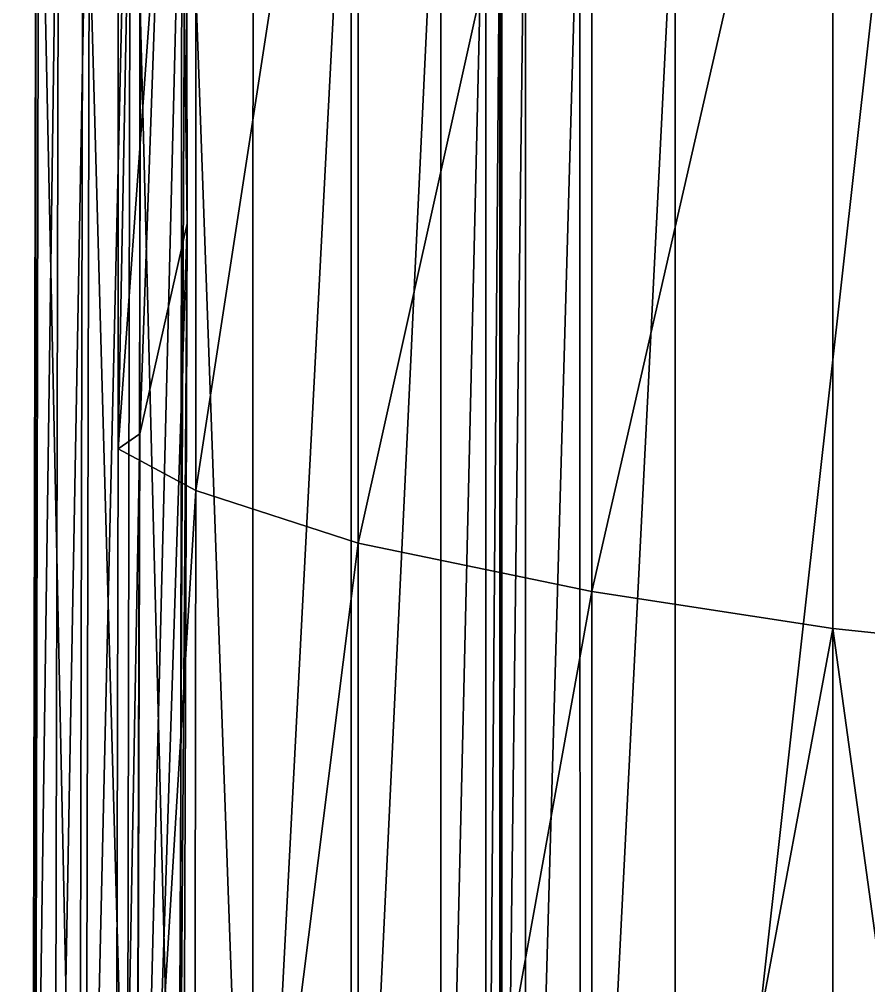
# Model space of a CAD drawing. Header units: centimetres. Extents: x -906 to 906, y -348 to 348.
# Drawn here: x -905.95 to -885.72, y -142.65 to -119.62 of the extents above; entities that cross this region are included whole.
import ezdxf

# ---------------------------------------------------------------- set-up
doc = ezdxf.new("R2010")
doc.units = ezdxf.units.CM
doc.layers.add('Object015', color=7, linetype='Continuous', true_color=0x876e08)

msp = doc.modelspace()

# ---------------------------------------------------------------- meshes
at = {"layer": 'Object015', "color": 46, "true_color": 0x876e08}
mesh = msp.add_polyface(dxfattribs=at)
corners = [(-876.197, -119.912, 161.868), (-885.421, -117.388, 160.006), (-885.417, -162.788, 159.979), (-876.198, -73.03, 161.897), (-890.327, -115.633, 158.506), (-885.422, -69.88, 160.032), (-892.593, -114.501, 157.06), (-892.59, -160.6, 157.047), (-890.324, -161.458, 158.485), (-893.894, -113.846, 155.357), (-894.456, -113.516, 153.856), (-894.454, -159.853, 153.863), (-893.891, -160.104, 155.355), (-904.271, -111.05, 39.09), (-905.011, -111.703, 4.776), (-905.111, -157.514, 4.76), (-903.3, -110.323, 79.842), (-904.373, -157.068, 39.103), (-902.122, -156.266, 113.629), (-902.069, -109.861, 113.575), (-900.396, -156.529, 137.355), (-900.382, -110.053, 137.305), (-882.18, -134.6, -269.081), (-886.572, -134.134, -244.857), (-886.573, -108.138, -244.838), (-882.181, -108.7, -269.064), (-878.989, -135.222, -280.625), (-878.99, -109.368, -280.606), (-876.852, -110.75, -286.691), (-878.99, -89.664, -280.592), (-892.312, -107.074, -200.704), (-892.313, -87.124, -200.686), (-897.877, -105.692, -144.18), (-897.878, -85.562, -144.159), (-898.041, -111.286, 148.046), (-895.905, -112.632, 151.258), (-898.042, -157.746, 148.08), (-894.504, -113.357, 153.017), (-894.481, -113.272, 152.609), (-894.481, -159.662, 152.619), (-894.503, -159.733, 153.027), (-894.833, -113.162, 152.401), (-895.905, -159.046, 151.276), (-894.833, -159.559, 152.412), (-905.547, -111.944, -9.643), (-905.483, -111.983, -13.198), (-905.583, -157.707, -13.224), (-905.646, -157.679, -9.669), (-903.076, -129.496, -16.714), (-901.954, -124.484, -15.148), (-902.201, -104.721, -15.503), (-903.077, -102.544, -16.698), (-903.591, -129.855, -34.365), (-903.592, -102.98, -34.347), (-901.977, -109.533, -14.959), (-901.955, -88.853, -15.126), (-902.186, -157.151, -15.082), (-903.162, -157.614, -15.385), (-903.036, -111.432, -15.334), (-882.182, -88.962, -269.05), (-901.746, -130.849, -82.809), (-901.748, -104.179, -82.785), (-897.875, -132.105, -144.209), (-892.311, -133.252, -200.729), (-904.426, -112.031, -14.921), (-904.524, -157.742, -14.948)]
mesh.append_faces([[corners[k] for k in face] for face in [(0, 1, 2), (1, 0, 3), (4, 1, 5), (4, 6, 7), (1, 4, 8), (9, 10, 11), (6, 9, 12), (13, 14, 15), (16, 13, 17), (18, 19, 16), (20, 21, 19), (22, 23, 24), (24, 25, 22), (26, 22, 25), (25, 27, 26), (28, 27, 29), (24, 30, 31), (30, 32, 33), (34, 21, 20), (35, 34, 36), (37, 38, 39), (10, 37, 40), (41, 35, 42), (38, 41, 43), (44, 45, 46), (14, 44, 47), (48, 49, 50), (50, 51, 48), (52, 48, 51), (51, 53, 52), (54, 55, 50), (50, 49, 54), (56, 54, 49), (57, 58, 54), (59, 25, 24), (29, 27, 25), (26, 27, 28), (60, 61, 32), (32, 62, 60), (61, 60, 52), (52, 53, 61), (63, 30, 24), (24, 23, 63), (30, 63, 62), (62, 32, 30), (64, 58, 57), (45, 64, 65)]], dxfattribs={"vtx2": -1, "color": 46})
mesh = msp.add_polyface(dxfattribs=at)
corners = [(-892.59, -160.6, 157.047), (-890.324, -161.458, 158.485), (-890.327, -115.633, 158.506), (-885.417, -162.788, 159.979), (-885.421, -117.388, 160.006), (-894.454, -159.853, 153.863), (-893.891, -160.104, 155.355), (-893.894, -113.846, 155.357), (-892.593, -114.501, 157.06), (-905.111, -157.514, 4.76), (-904.373, -157.068, 39.103), (-904.271, -111.05, 39.09), (-903.39, -156.574, 79.884), (-903.3, -110.323, 79.842), (-902.122, -156.266, 113.629), (-902.069, -109.861, 113.575), (-900.396, -156.529, 137.355), (-882.18, -134.6, -269.081), (-878.989, -135.222, -280.625), (-878.988, -166.544, -280.648), (-882.18, -165.98, -269.102), (-886.572, -134.134, -244.857), (-886.571, -165.635, -244.88), (-898.042, -157.746, 148.08), (-898.041, -111.286, 148.046), (-895.905, -159.046, 151.276), (-895.905, -112.632, 151.258), (-900.434, -199.317, 137.407), (-902.274, -198.988, 113.686), (-898.04, -200.518, 148.116), (-904.678, -199.426, 39.12), (-905.415, -199.678, 4.747), (-894.481, -159.662, 152.619), (-894.503, -159.733, 153.027), (-894.504, -113.357, 153.017), (-894.456, -113.516, 153.856), (-894.833, -159.559, 152.412), (-894.833, -113.162, 152.401), (-894.481, -113.272, 152.609), (-905.583, -157.707, -13.224), (-905.646, -157.679, -9.669), (-905.547, -111.944, -9.643), (-905.011, -111.703, 4.776), (-905.948, -199.772, -9.691), (-905.883, -199.788, -13.247), (-903.076, -129.496, -16.714), (-903.591, -129.855, -34.365), (-903.673, -162.433, -34.386), (-903.171, -162.167, -16.732), (-901.954, -124.484, -15.148), (-902.078, -160.899, -15.192), (-902.186, -157.151, -15.082), (-901.977, -109.533, -14.959), (-903.162, -157.614, -15.385), (-902.519, -199.843, -15.136), (-901.792, -163.177, -82.838), (-901.746, -130.849, -82.809), (-897.875, -132.105, -144.209), (-897.885, -164.118, -144.243), (-892.309, -164.976, -200.758), (-892.311, -133.252, -200.729), (-904.524, -157.742, -14.948), (-904.426, -112.031, -14.921), (-905.483, -111.983, -13.198), (-904.823, -199.81, -14.97), (-903.469, -199.831, -15.416)]
mesh.append_faces([[corners[k] for k in face] for face in [(0, 1, 2), (1, 3, 4), (5, 6, 7), (6, 0, 8), (9, 10, 11), (10, 12, 13), (13, 12, 14), (15, 14, 16), (17, 18, 19), (19, 20, 17), (21, 17, 20), (20, 22, 21), (16, 23, 24), (23, 25, 26), (27, 16, 14), (28, 14, 12), (25, 23, 29), (23, 16, 27), (12, 10, 30), (10, 9, 31), (32, 33, 34), (33, 5, 35), (25, 36, 37), (36, 32, 38), (39, 40, 41), (40, 9, 42), (9, 40, 43), (40, 39, 44), (45, 46, 47), (47, 48, 45), (49, 45, 48), (48, 50, 49), (49, 50, 51), (52, 51, 53), (53, 51, 54), (55, 56, 57), (57, 58, 55), (56, 55, 47), (47, 46, 56), (59, 60, 21), (21, 22, 59), (60, 59, 58), (58, 57, 60), (53, 61, 62), (61, 39, 63), (39, 61, 64), (61, 53, 65)]], dxfattribs={"vtx2": -1, "color": 46})

doc.saveas('drawing.dxf')
